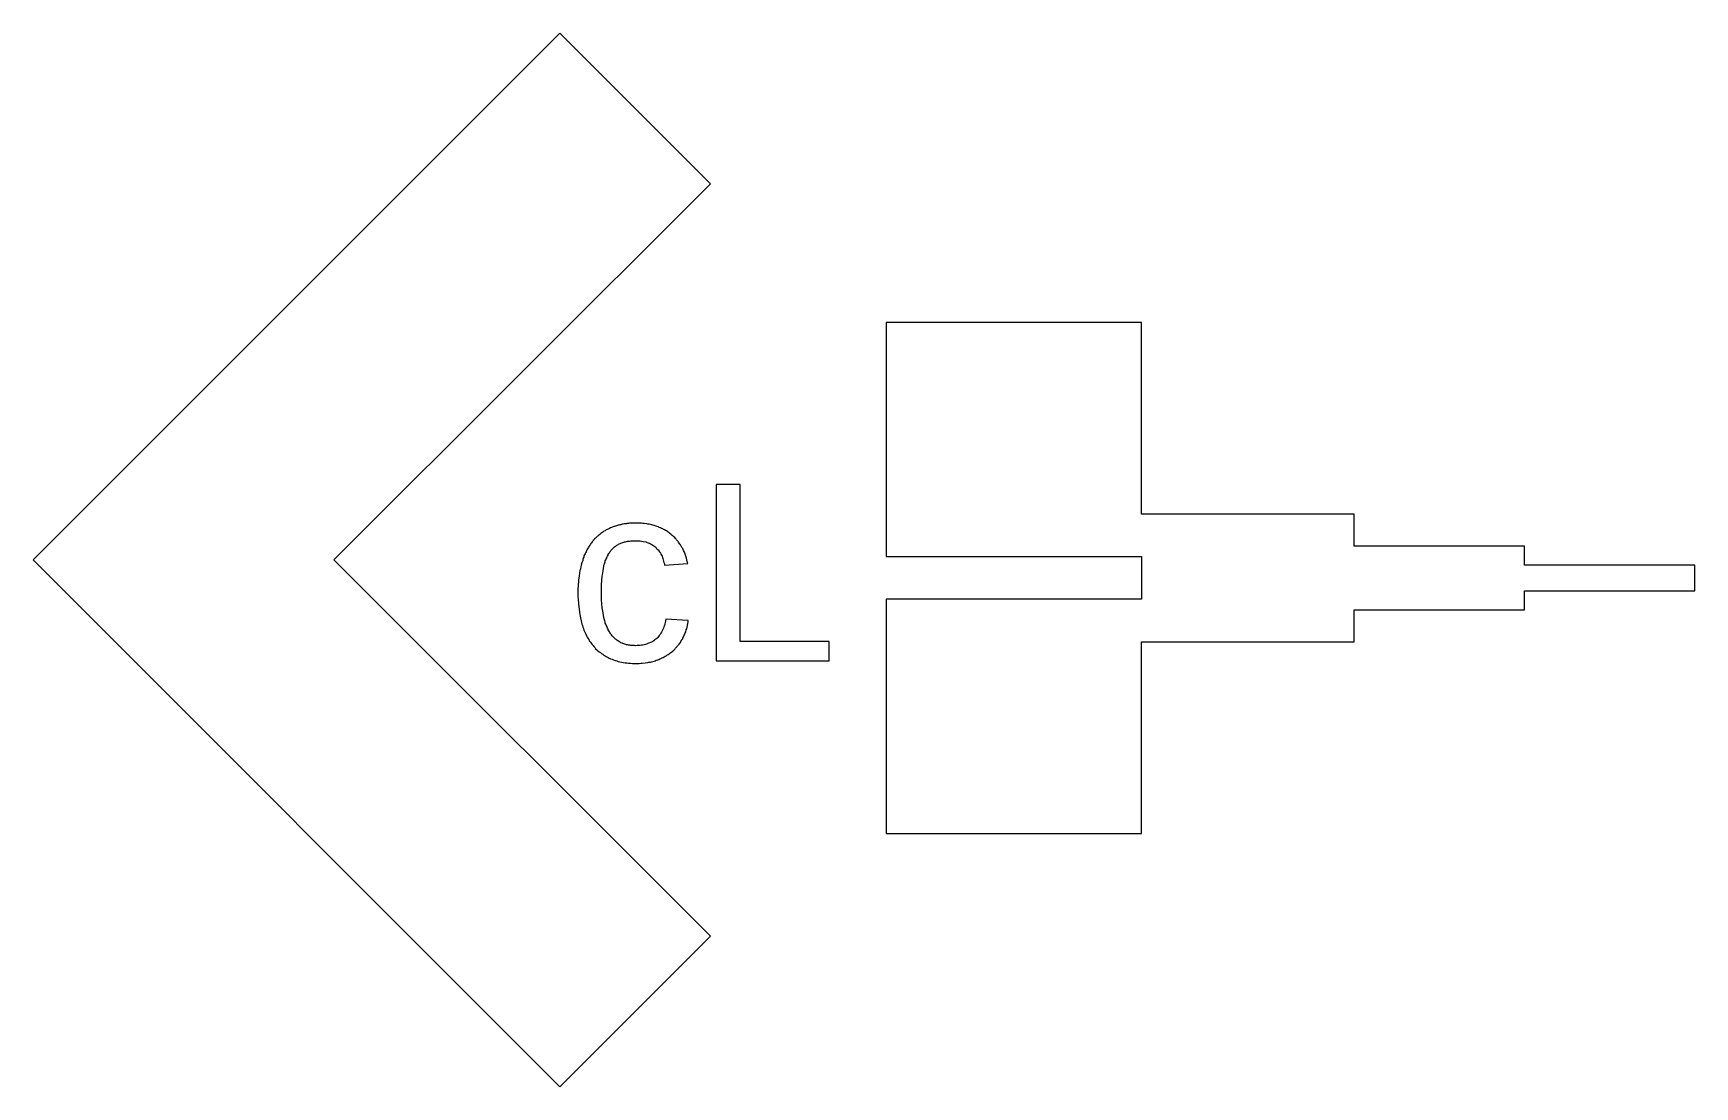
# Model space of a CAD drawing. Extents: x -62500 to 62500, y -62500 to 62500.
# Drawn here: x 42973 to 43754, y -236 to 259 of the extents above; entities that cross this region are included whole.
import ezdxf

# ---------------------------------------------------------------- set-up
doc = ezdxf.new("R2010")
doc.units = 0
doc.layers.add('1', color=60, linetype='CONTINUOUS')

msp = doc.modelspace()

# ---------------------------------------------------------------- linework, layer by layer
at = {"layer": '1'}
for points in [[(42973, 11.594), (43220.5, -235.894), (43291.2, -165.184), (43114.3, 11.594), (43291.2, 188.37), (43220.5, 259.081), (42973, 11.594)], [(42973, 11.594), (43220.5, -235.894), (43291.2, -165.184), (43114.3, 11.594), (43291.2, 188.37), (43220.5, 259.081), (42973, 11.594)], [(43373.8, -116.834), (43493.8, -116.834), (43493.8, -26.834), (43593.8, -26.834), (43593.8, -11.834), (43673.8, -11.834), (43673.8, -2.834), (43753.8, -2.834), (43753.8, 9.166), (43673.8, 9.166), (43673.8, 18.166), (43593.8, 18.166), (43593.8, 33.166), (43493.8, 33.166), (43493.8, 123.166), (43373.8, 123.166), (43373.8, 13.166), (43493.8, 13.166), (43493.8, -6.834), (43373.8, -6.834), (43373.8, -116.834)], [(43373.8, -116.834), (43493.8, -116.834), (43493.8, -26.834), (43593.8, -26.834), (43593.8, -11.834), (43673.8, -11.834), (43673.8, -2.834), (43753.8, -2.834), (43753.8, 9.166), (43673.8, 9.166), (43673.8, 18.166), (43593.8, 18.166), (43593.8, 33.166), (43493.8, 33.166), (43493.8, 123.166), (43373.8, 123.166), (43373.8, 13.166), (43493.8, 13.166), (43493.8, -6.834), (43373.8, -6.834), (43373.8, -116.834)], [(43294, -35.834), (43347.1, -35.834), (43347.1, -26.663), (43305.2, -26.663), (43305.2, 47.003), (43294, 47.003), (43294, -35.834)], [(43294, -35.834), (43347.1, -35.834), (43347.1, -26.663), (43305.2, -26.663), (43305.2, 47.003), (43294, 47.003), (43294, -35.834)], [(43229, -5.717), (43229.1, -6.579), (43229.1, -7.433), (43229.2, -8.278), (43229.2, -9.116), (43229.8, -13.973), (43230.1, -15.528), (43230.5, -17.051), (43230.8, -18.532), (43231.1, -19.255), (43231.2, -19.964), (43231.6, -20.662), (43231.8, -21.347), (43232.1, -22.02), (43232.3, -22.68), (43232.7, -23.328), (43233, -23.963), (43233.3, -24.586), (43233.7, -25.197), (43234.1, -25.795), (43234.3, -26.381), (43234.8, -26.954), (43235.2, -27.515), (43235.6, -28.063), (43236.1, -28.595), (43236.5, -29.113), (43237, -29.615), (43237.3, -30.103), (43237.8, -30.576), (43238.3, -31.034), (43239, -31.477), (43239.5, -31.905), (43240.1, -32.318), (43240.6, -32.716), (43241.2, -33.099), (43241.8, -33.467), (43242.3, -33.82), (43243.1, -34.159), (43243.7, -34.482), (43244.3, -34.788), (43245, -35.075), (43245.7, -35.341), (43246.5, -35.588), (43247.2, -35.815), (43247.8, -36.022), (43248.7, -36.209), (43249.5, -36.377), (43250.2, -36.525), (43251.1, -36.654), (43252, -36.762), (43252.8, -36.851), (43253.7, -36.92), (43254.6, -36.97), (43255.5, -36.999), (43256.3, -37.009), (43257.1, -37.003), (43257.8, -36.983), (43258.5, -36.95), (43259.2, -36.905), (43260.5, -36.774), (43261.8, -36.59), (43262.3, -36.479), (43263, -36.355), (43263.6, -36.217), (43264.2, -36.067), (43264.8, -35.903), (43265.3, -35.727), (43265.8, -35.538), (43266.5, -35.335), (43267, -35.121), (43267.5, -34.899), (43268, -34.668), (43268.6, -34.429), (43269, -34.181), (43269.5, -33.925), (43270, -33.66), (43270.5, -33.387), (43270.8, -33.106), (43271.3, -32.815), (43271.8, -32.517), (43272.2, -32.21), (43272.7, -31.894), (43273.1, -31.57), (43273.5, -31.237), (43273.8, -30.896), (43274.2, -30.547), (43274.6, -30.191), (43274.8, -29.829), (43275.2, -29.459), (43275.6, -29.083), (43275.8, -28.7), (43276.2, -28.309), (43276.5, -27.912), (43276.8, -27.508), (43277.1, -27.097), (43277.3, -26.68), (43277.7, -26.255), (43277.8, -25.824), (43278.2, -25.385), (43278.3, -24.94), (43278.6, -24.488), (43278.8, -24.031), (43279.1, -23.572), (43279.3, -22.647), (43279.6, -22.181), (43279.8, -21.242), (43280.1, -20.769), (43280.8, -17.395), (43280.8, -16.904), (43270.2, -16.198), (43270, -17.734), (43269.8, -18.463), (43269.6, -19.167), (43269.3, -19.845), (43269.2, -20.497), (43268.8, -21.124), (43268.6, -21.724), (43268.2, -22.3), (43268, -22.849), (43267.6, -23.372), (43267.2, -23.87), (43266.8, -24.343), (43266.5, -24.789), (43266, -25.21), (43265.5, -25.605), (43265.1, -25.975), (43264.6, -26.321), (43264.1, -26.644), (43263.5, -26.942), (43263, -27.217), (43262.3, -27.468), (43261.8, -27.695), (43261.2, -27.898), (43260.7, -28.077), (43260.1, -28.232), (43259.5, -28.363), (43258.8, -28.471), (43258.2, -28.554), (43257.5, -28.614), (43256.8, -28.65), (43256.1, -28.662), (43255.6, -28.655), (43255, -28.633), (43254.5, -28.598), (43253.8, -28.548), (43253.3, -28.484), (43252.8, -28.406), (43252.3, -28.313), (43251.8, -28.206), (43251.5, -28.085), (43251, -27.95), (43250.6, -27.8), (43250.1, -27.637), (43249.7, -27.459), (43249.2, -27.267), (43248.8, -27.06), (43248.5, -26.839), (43248.1, -26.606), (43247.7, -26.36), (43247.3, -26.103), (43247, -25.834), (43246.7, -25.554), (43246.3, -25.262), (43246, -24.958), (43245.7, -24.642), (43245.3, -24.315), (43245.1, -23.976), (43244.8, -23.625), (43244.5, -23.262), (43244.2, -22.888), (43244, -22.502), (43243.8, -22.104), (43243.5, -21.695), (43243.2, -21.275), (43243.1, -20.845), (43242.8, -20.405), (43242.7, -19.955), (43242.5, -19.496), (43242.2, -19.026), (43242.1, -18.547), (43241.8, -18.057), (43241.8, -17.558), (43241.6, -17.049), (43241.5, -16.53), (43241.2, -15.463), (43241, -14.356), (43240.8, -13.211), (43240.3, -10.835), (43240.1, -7.065), (43240.1, -0.031), (43240.3, 4.004), (43240.5, 4.633), (43240.8, 6.445), (43241, 7.592), (43241.2, 8.69), (43241.2, 9.22), (43241.5, 9.739), (43241.6, 10.245), (43241.8, 10.739), (43241.8, 11.221), (43242.1, 11.691), (43242.2, 12.148), (43242.5, 12.594), (43242.7, 13.027), (43242.8, 13.448), (43243.1, 13.857), (43243.2, 14.254), (43243.5, 14.638), (43243.8, 15.011), (43244, 15.371), (43244.2, 15.72), (43244.5, 16.057), (43244.8, 16.381), (43245.1, 16.694), (43245.3, 16.995), (43245.7, 17.284), (43246, 17.561), (43246.2, 17.826), (43246.7, 18.079), (43247, 18.32), (43247.3, 18.549), (43247.7, 18.767), (43248.1, 18.972), (43248.3, 19.165), (43248.8, 19.347), (43249.2, 19.517), (43249.6, 19.675), (43250, 19.821), (43250.5, 19.956), (43250.8, 20.079), (43251.3, 20.19), (43251.8, 20.29), (43252.2, 20.377), (43252.8, 20.454), (43253.2, 20.518), (43253.8, 20.571), (43254.3, 20.612), (43254.8, 20.641), (43255.3, 20.659), (43256, 20.664), (43256.8, 20.652), (43257.5, 20.616), (43258.2, 20.555), (43258.8, 20.47), (43259.6, 20.36), (43260.8, 20.068), (43261.5, 19.885), (43262, 19.679), (43262.6, 19.447), (43263.1, 19.192), (43263.7, 18.912), (43264.2, 18.607), (43264.6, 18.279), (43265.1, 17.926), (43265.5, 17.548), (43265.8, 17.15), (43266.2, 16.735), (43266.7, 16.303), (43267, 15.855), (43267.3, 15.389), (43267.7, 14.906), (43268, 14.406), (43268.2, 13.889), (43268.5, 13.355), (43268.7, 12.804), (43268.8, 12.236), (43269.1, 11.651), (43269.3, 10.43), (43269.6, 9.794), (43269.7, 9.141), (43280.6, 9.964), (43280.3, 10.956), (43280, 12.411), (43279.7, 13.361), (43279.3, 14.294), (43279, 15.211), (43278.6, 16.112), (43278.2, 16.995), (43277.8, 17.431), (43277.7, 17.861), (43277.3, 18.284), (43277.2, 18.7), (43276.8, 19.108), (43276.6, 19.51), (43276.3, 19.904), (43276.1, 20.292), (43275.8, 20.672), (43275.3, 21.045), (43275.1, 21.411), (43274.8, 21.77), (43274.5, 22.121), (43274.1, 22.466), (43273.8, 22.803), (43273.3, 23.134), (43273, 23.457), (43272.6, 23.772), (43272.2, 24.079), (43271.8, 24.378), (43271.3, 24.668), (43271, 24.949), (43270.6, 25.222), (43270.1, 25.487), (43269.7, 25.743), (43269.2, 25.99), (43268.8, 26.229), (43268.2, 26.459), (43267.8, 26.681), (43267.2, 26.895), (43266.8, 27.1), (43266.2, 27.296), (43265.8, 27.484), (43265.2, 27.662), (43264.8, 27.829), (43264.2, 27.984), (43263.7, 28.127), (43263.1, 28.259), (43262.5, 28.38), (43261.8, 28.489), (43261.3, 28.587), (43260.1, 28.747), (43259.5, 28.811), (43258.8, 28.862), (43258.2, 28.902), (43257.6, 28.931), (43257, 28.948), (43256.2, 28.954), (43255.8, 28.951), (43255.3, 28.944), (43255, 28.93), (43254.6, 28.912), (43253.7, 28.859), (43253.2, 28.825), (43252.8, 28.785), (43252.5, 28.74), (43252, 28.69), (43251.6, 28.634), (43251.2, 28.574), (43250.8, 28.508), (43250.3, 28.436), (43249.8, 28.36), (43249.5, 28.278), (43249.1, 28.19), (43248.7, 28.096), (43248.2, 27.995), (43247.8, 27.888), (43247.5, 27.775), (43247.1, 27.655), (43246.7, 27.529), (43246.2, 27.396), (43245.8, 27.257), (43245.5, 27.111), (43245.1, 26.959), (43244.7, 26.801), (43244.2, 26.636), (43243.8, 26.465), (43243.5, 26.287), (43243.1, 26.103), (43242.3, 25.712), (43242, 25.505), (43241.7, 25.291), (43241.2, 25.068), (43240.6, 24.6), (43240.2, 24.354), (43239.8, 24.1), (43239.5, 23.838), (43239.2, 23.569), (43238.8, 23.292), (43238.5, 23.007), (43238.2, 22.714), (43237.8, 22.413), (43237.5, 22.105), (43237.2, 21.788), (43236.8, 21.462), (43236.6, 21.126), (43236.2, 20.782), (43236, 20.428), (43235.7, 20.065), (43235.3, 19.693), (43235.1, 19.312), (43234.8, 18.922), (43234.6, 18.522), (43234.2, 18.113), (43234, 17.695), (43233.8, 17.268), (43233.5, 16.832), (43233.2, 16.386), (43233, 15.932), (43232.8, 15.468), (43232.6, 14.994), (43232.3, 14.51), (43232.1, 14.017), (43231.8, 13.515), (43231.7, 13.002), (43231.5, 12.48), (43231.2, 11.949), (43231.2, 11.407), (43230.8, 10.296), (43230.5, 9.146), (43230.3, 8.556), (43230.1, 7.348), (43229.8, 6.729), (43229.7, 5.454), (43229.5, 4.133), (43229.2, 2.064), (43229.1, -0.859), (43229, -1.619), (43229, -5.717)], [(43229, -5.717), (43229.1, -6.579), (43229.1, -7.433), (43229.2, -8.278), (43229.2, -9.116), (43229.8, -13.973), (43230.1, -15.528), (43230.5, -17.051), (43230.8, -18.532), (43231.1, -19.255), (43231.2, -19.964), (43231.6, -20.662), (43231.8, -21.347), (43232.1, -22.02), (43232.3, -22.68), (43232.7, -23.328), (43233, -23.963), (43233.3, -24.586), (43233.7, -25.197), (43234.1, -25.795), (43234.3, -26.381), (43234.8, -26.954), (43235.2, -27.515), (43235.6, -28.063), (43236.1, -28.595), (43236.5, -29.113), (43237, -29.615), (43237.3, -30.103), (43237.8, -30.576), (43238.3, -31.034), (43239, -31.477), (43239.5, -31.905), (43240.1, -32.318), (43240.6, -32.716), (43241.2, -33.099), (43241.8, -33.467), (43242.3, -33.82), (43243.1, -34.159), (43243.7, -34.482), (43244.3, -34.788), (43245, -35.075), (43245.7, -35.341), (43246.5, -35.588), (43247.2, -35.815), (43247.8, -36.022), (43248.7, -36.209), (43249.5, -36.377), (43250.2, -36.525), (43251.1, -36.654), (43252, -36.762), (43252.8, -36.851), (43253.7, -36.92), (43254.6, -36.97), (43255.5, -36.999), (43256.3, -37.009), (43257.1, -37.003), (43257.8, -36.983), (43258.5, -36.95), (43259.2, -36.905), (43260.5, -36.774), (43261.8, -36.59), (43262.3, -36.479), (43263, -36.355), (43263.6, -36.217), (43264.2, -36.067), (43264.8, -35.903), (43265.3, -35.727), (43265.8, -35.538), (43266.5, -35.335), (43267, -35.121), (43267.5, -34.899), (43268, -34.668), (43268.6, -34.429), (43269, -34.181), (43269.5, -33.925), (43270, -33.66), (43270.5, -33.387), (43270.8, -33.106), (43271.3, -32.815), (43271.8, -32.517), (43272.2, -32.21), (43272.7, -31.894), (43273.1, -31.57), (43273.5, -31.237), (43273.8, -30.896), (43274.2, -30.547), (43274.6, -30.191), (43274.8, -29.829), (43275.2, -29.459), (43275.6, -29.083), (43275.8, -28.7), (43276.2, -28.309), (43276.5, -27.912), (43276.8, -27.508), (43277.1, -27.097), (43277.3, -26.68), (43277.7, -26.255), (43277.8, -25.824), (43278.2, -25.385), (43278.3, -24.94), (43278.6, -24.488), (43278.8, -24.031), (43279.1, -23.572), (43279.3, -22.647), (43279.6, -22.181), (43279.8, -21.242), (43280.1, -20.769), (43280.8, -17.395), (43280.8, -16.904), (43270.2, -16.198), (43270, -17.734), (43269.8, -18.463), (43269.6, -19.167), (43269.3, -19.845), (43269.2, -20.497), (43268.8, -21.124), (43268.6, -21.724), (43268.2, -22.3), (43268, -22.849), (43267.6, -23.372), (43267.2, -23.87), (43266.8, -24.343), (43266.5, -24.789), (43266, -25.21), (43265.5, -25.605), (43265.1, -25.975), (43264.6, -26.321), (43264.1, -26.644), (43263.5, -26.942), (43263, -27.217), (43262.3, -27.468), (43261.8, -27.695), (43261.2, -27.898), (43260.7, -28.077), (43260.1, -28.232), (43259.5, -28.363), (43258.8, -28.471), (43258.2, -28.554), (43257.5, -28.614), (43256.8, -28.65), (43256.1, -28.662), (43255.6, -28.655), (43255, -28.633), (43254.5, -28.598), (43253.8, -28.548), (43253.3, -28.484), (43252.8, -28.406), (43252.3, -28.313), (43251.8, -28.206), (43251.5, -28.085), (43251, -27.95), (43250.6, -27.8), (43250.1, -27.637), (43249.7, -27.459), (43249.2, -27.267), (43248.8, -27.06), (43248.5, -26.839), (43248.1, -26.606), (43247.7, -26.36), (43247.3, -26.103), (43247, -25.834), (43246.7, -25.554), (43246.3, -25.262), (43246, -24.958), (43245.7, -24.642), (43245.3, -24.315), (43245.1, -23.976), (43244.8, -23.625), (43244.5, -23.262), (43244.2, -22.888), (43244, -22.502), (43243.8, -22.104), (43243.5, -21.695), (43243.2, -21.275), (43243.1, -20.845), (43242.8, -20.405), (43242.7, -19.955), (43242.5, -19.496), (43242.2, -19.026), (43242.1, -18.547), (43241.8, -18.057), (43241.8, -17.558), (43241.6, -17.049), (43241.5, -16.53), (43241.2, -15.463), (43241, -14.356), (43240.8, -13.211), (43240.3, -10.835), (43240.1, -7.065), (43240.1, -0.031), (43240.3, 4.004), (43240.5, 4.633), (43240.8, 6.445), (43241, 7.592), (43241.2, 8.69), (43241.2, 9.22), (43241.5, 9.739), (43241.6, 10.245), (43241.8, 10.739), (43241.8, 11.221), (43242.1, 11.691), (43242.2, 12.148), (43242.5, 12.594), (43242.7, 13.027), (43242.8, 13.448), (43243.1, 13.857), (43243.2, 14.254), (43243.5, 14.638), (43243.8, 15.011), (43244, 15.371), (43244.2, 15.72), (43244.5, 16.057), (43244.8, 16.381), (43245.1, 16.694), (43245.3, 16.995), (43245.7, 17.284), (43246, 17.561), (43246.2, 17.826), (43246.7, 18.079), (43247, 18.32), (43247.3, 18.549), (43247.7, 18.767), (43248.1, 18.972), (43248.3, 19.165), (43248.8, 19.347), (43249.2, 19.517), (43249.6, 19.675), (43250, 19.821), (43250.5, 19.956), (43250.8, 20.079), (43251.3, 20.19), (43251.8, 20.29), (43252.2, 20.377), (43252.8, 20.454), (43253.2, 20.518), (43253.8, 20.571), (43254.3, 20.612), (43254.8, 20.641), (43255.3, 20.659), (43256, 20.664), (43256.8, 20.652), (43257.5, 20.616), (43258.2, 20.555), (43258.8, 20.47), (43259.6, 20.36), (43260.8, 20.068), (43261.5, 19.885), (43262, 19.679), (43262.6, 19.447), (43263.1, 19.192), (43263.7, 18.912), (43264.2, 18.607), (43264.6, 18.279), (43265.1, 17.926), (43265.5, 17.548), (43265.8, 17.15), (43266.2, 16.735), (43266.7, 16.303), (43267, 15.855), (43267.3, 15.389), (43267.7, 14.906), (43268, 14.406), (43268.2, 13.889), (43268.5, 13.355), (43268.7, 12.804), (43268.8, 12.236), (43269.1, 11.651), (43269.3, 10.43), (43269.6, 9.794), (43269.7, 9.141), (43280.6, 9.964), (43280.3, 10.956), (43280, 12.411), (43279.7, 13.361), (43279.3, 14.294), (43279, 15.211), (43278.6, 16.112), (43278.2, 16.995), (43277.8, 17.431), (43277.7, 17.861), (43277.3, 18.284), (43277.2, 18.7), (43276.8, 19.108), (43276.6, 19.51), (43276.3, 19.904), (43276.1, 20.292), (43275.8, 20.672), (43275.3, 21.045), (43275.1, 21.411), (43274.8, 21.77), (43274.5, 22.121), (43274.1, 22.466), (43273.8, 22.803), (43273.3, 23.134), (43273, 23.457), (43272.6, 23.772), (43272.2, 24.079), (43271.8, 24.378), (43271.3, 24.668), (43271, 24.949), (43270.6, 25.222), (43270.1, 25.487), (43269.7, 25.743), (43269.2, 25.99), (43268.8, 26.229), (43268.2, 26.459), (43267.8, 26.681), (43267.2, 26.895), (43266.8, 27.1), (43266.2, 27.296), (43265.8, 27.484), (43265.2, 27.662), (43264.8, 27.829), (43264.2, 27.984), (43263.7, 28.127), (43263.1, 28.259), (43262.5, 28.38), (43261.8, 28.489), (43261.3, 28.587), (43260.1, 28.747), (43259.5, 28.811), (43258.8, 28.862), (43258.2, 28.902), (43257.6, 28.931), (43257, 28.948), (43256.2, 28.954), (43255.8, 28.951), (43255.3, 28.944), (43255, 28.93), (43254.6, 28.912), (43253.7, 28.859), (43253.2, 28.825), (43252.8, 28.785), (43252.5, 28.74), (43252, 28.69), (43251.6, 28.634), (43251.2, 28.574), (43250.8, 28.508), (43250.3, 28.436), (43249.8, 28.36), (43249.5, 28.278), (43249.1, 28.19), (43248.7, 28.096), (43248.2, 27.995), (43247.8, 27.888), (43247.5, 27.775), (43247.1, 27.655), (43246.7, 27.529), (43246.2, 27.396), (43245.8, 27.257), (43245.5, 27.111), (43245.1, 26.959), (43244.7, 26.801), (43244.2, 26.636), (43243.8, 26.465), (43243.5, 26.287), (43243.1, 26.103), (43242.3, 25.712), (43242, 25.505), (43241.7, 25.291), (43241.2, 25.068), (43240.6, 24.6), (43240.2, 24.354), (43239.8, 24.1), (43239.5, 23.838), (43239.2, 23.569), (43238.8, 23.292), (43238.5, 23.007), (43238.2, 22.714), (43237.8, 22.413), (43237.5, 22.105), (43237.2, 21.788), (43236.8, 21.462), (43236.6, 21.126), (43236.2, 20.782), (43236, 20.428), (43235.7, 20.065), (43235.3, 19.693), (43235.1, 19.312), (43234.8, 18.922), (43234.6, 18.522), (43234.2, 18.113), (43234, 17.695), (43233.8, 17.268), (43233.5, 16.832), (43233.2, 16.386), (43233, 15.932), (43232.8, 15.468), (43232.6, 14.994), (43232.3, 14.51), (43232.1, 14.017), (43231.8, 13.515), (43231.7, 13.002), (43231.5, 12.48), (43231.2, 11.949), (43231.2, 11.407), (43230.8, 10.296), (43230.5, 9.146), (43230.3, 8.556), (43230.1, 7.348), (43229.8, 6.729), (43229.7, 5.454), (43229.5, 4.133), (43229.2, 2.064), (43229.1, -0.859), (43229, -1.619), (43229, -5.717)]]:
    msp.add_lwpolyline(points, close=True, dxfattribs=at)

doc.saveas('drawing.dxf')
